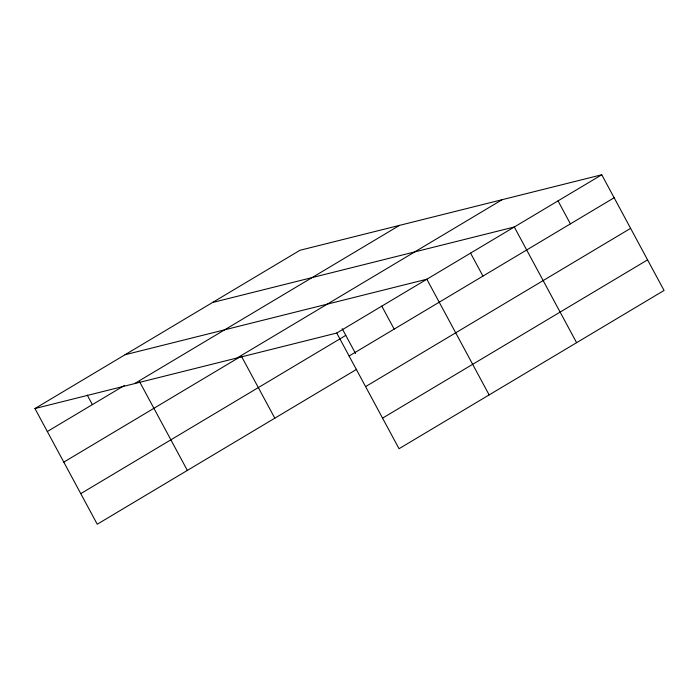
<?xml version="1.0" encoding="UTF-8"?>
<svg xmlns="http://www.w3.org/2000/svg" width="699" height="699" viewBox="0 0 699 699"><rect width="100%" height="100%" fill="white"/><g stroke="black" fill="none" stroke-linecap="round" stroke-linejoin="round"><path stroke-width="1.05" d="M34.95 408.539L299.967 250.277L601.76 174.767L664.05 290.461L399.033 448.723L336.743 333.039L34.95 408.539L97.24 524.233L356.673 369.299M47.322 431.528L124.562 385.402M134.54 383.629L399.557 225.358M237.153 357.958L502.17 199.687M63.801 462.118L240.43 356.639M336.743 333.039L601.76 174.767M80.769 493.634L345.787 335.371M349.116 356.018L614.133 197.756M365.586 386.617L630.612 228.346M382.563 418.133L647.58 259.862M212.513 302.501L514.307 227L576.596 342.685M125.06 354.734L426.844 279.224L489.134 394.909M558.029 200.884L570.41 223.872M470.576 253.117L482.948 276.096M381.794 306.136L394.175 329.115M342.187 328.687L355.564 353.537M241.356 356.079L274.803 418.194M139.494 381.54L187.349 470.418M87.226 395.049L92.382 404.625"/></g></svg>
